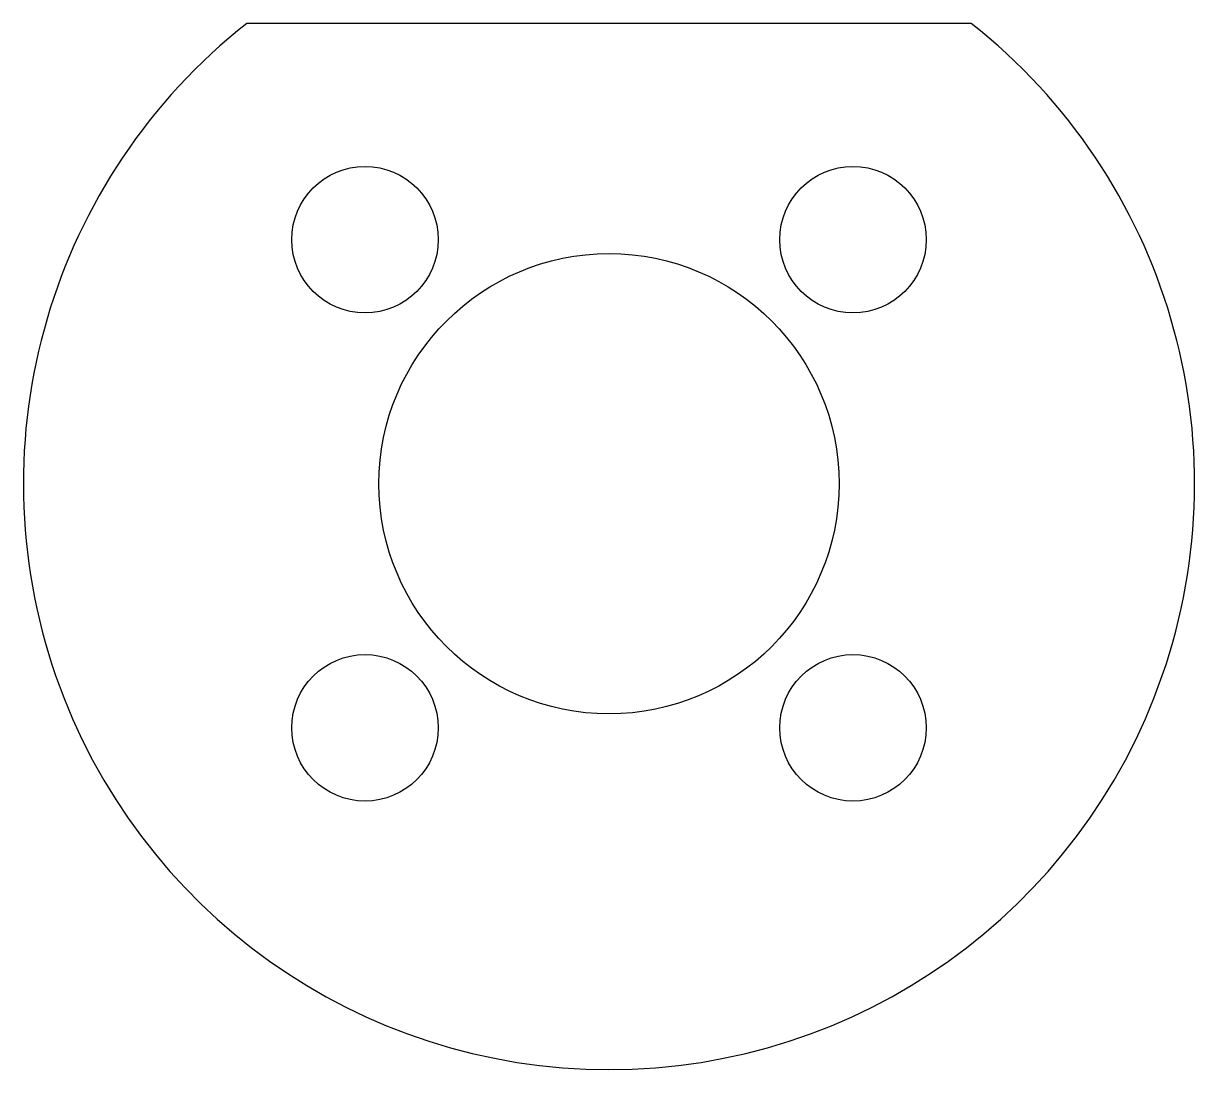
# Model space of a CAD drawing. Header units: millimetres. Extents: x 3762.7 to 3790.7, y 1961.1 to 1986.1.
import ezdxf

# ---------------------------------------------------------------- set-up
doc = ezdxf.new("R2010")
doc.units = ezdxf.units.MM

msp = doc.modelspace()

# ---------------------------------------------------------------- linework, layer by layer
msp.add_lwpolyline([(3768.058, 1986.093, 2.886751), (3785.379, 1986.093)], format="xyb", close=True)
for centre, radius in [((3770.885, 1980.927), 1.75), ((3782.552, 1980.927), 1.75), ((3776.719, 1975.093), 5.5), ((3770.885, 1969.26), 1.75), ((3782.552, 1969.26), 1.75)]:
    msp.add_circle(centre, radius)

doc.saveas('drawing.dxf')
